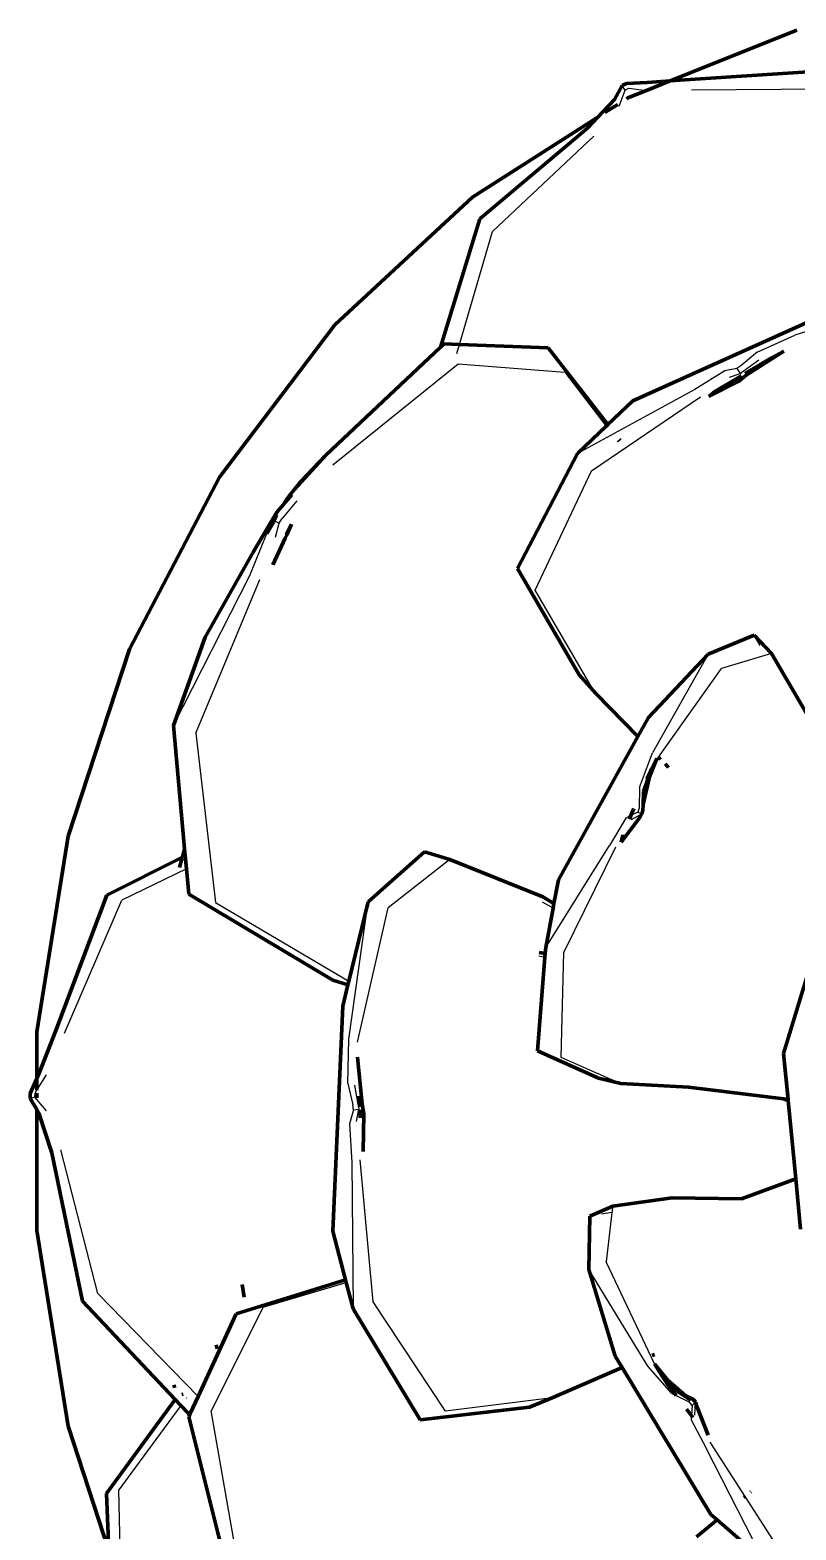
# Model space of a CAD drawing. Header units: millimetres. Extents: x 4307 to 31003, y 2809 to 20009.
# Drawn here: x 12469.1 to 12527.3, y 13263.7 to 13377.8 of the extents above; entities that cross this region are included whole.
import ezdxf

# ---------------------------------------------------------------- set-up
doc = ezdxf.new("R2010")
doc.units = ezdxf.units.MM
doc.layers.add('ProfileEdges', color=7, linetype='Continuous')

msp = doc.modelspace()

# ---------------------------------------------------------------- linework, layer by layer
for p, q in [((12514.34, 13373.22), (12514.11, 13373.56)), ((12514.34, 13373.22), (12514.61, 13373.35)), ((12514.61, 13373.35), (12515.96, 13373.19)), ((12519.39, 13373.24), (12529.59, 13373.32)), ((12513.89, 13371.99), (12514.34, 13373.22)), ((12515.96, 13373.19), (12516.15, 13373.17)), ((12504.25, 13362.46), (12511.95, 13369.72)), ((12501.74, 13353.87), (12504.25, 13362.46)), ((12536.6, 13357.5), (12527.25, 13354.59)), ((12524.38, 13353.3), (12527.25, 13354.59)), ((12501.54, 13353.18), (12501.74, 13353.87)), ((12524.38, 13353.3), (12523.14, 13352.26)), ((12492.11, 13344.73), (12501.63, 13352.39)), ((12501.63, 13352.39), (12509.75, 13351.76)), ((12509.75, 13351.76), (12512.89, 13347.66)), ((12521.92, 13351.88), (12519.63, 13350.44)), ((12522.83, 13352.05), (12521.92, 13351.88)), ((12522.28, 13351.4), (12523.07, 13351.67)), ((12523.14, 13352.26), (12522.83, 13352.05)), ((12522.83, 13352.05), (12523.07, 13351.67)), ((12523.07, 13351.67), (12523.32, 13351.85)), ((12523.32, 13351.85), (12524.49, 13352.71)), ((12519.63, 13350.44), (12510.71, 13345.58)), ((12511.77, 13344.26), (12520.07, 13349.89)), ((12513.73, 13346.56), (12513.79, 13346.48)), ((12507.5, 13335.2), (12511.77, 13344.26)), ((12488.36, 13341.71), (12487.83, 13340.92)), ((12489.37, 13341.99), (12488.23, 13340.62)), ((12487.61, 13340.52), (12487.66, 13340.49)), ((12487.66, 13340.49), (12488.04, 13340.29)), ((12487.74, 13339.23), (12488.04, 13340.29)), ((12488.04, 13340.29), (12488.23, 13340.62)), ((12485.79, 13336.31), (12487.1, 13339.5)), ((12480, 13324.9), (12485.79, 13336.31)), ((12481.7, 13324.32), (12486.57, 13336.01)), ((12511.89, 13327.67), (12507.5, 13335.2)), ((12524.6, 13331), (12524.14, 13331.77)), ((12520.64, 13330.32), (12516.41, 13322.84)), ((12525.47, 13330.37), (12521.65, 13329.23)), ((12516.86, 13322.5), (12521.65, 13329.23)), ((12511.89, 13327.67), (12511.93, 13327.64)), ((12512.1, 13327.35), (12511.93, 13327.64)), ((12481.7, 13324.32), (12483.2, 13311.45)), ((12515.42, 13320.2), (12516.41, 13322.84)), ((12516.75, 13322.4), (12516.86, 13322.5)), ((12515.42, 13320.2), (12515.4, 13318.63)), ((12515.4, 13318.63), (12515.29, 13318.31)), ((12514.39, 13317.87), (12513.14, 13315.79)), ((12514.77, 13318.06), (12514.39, 13317.87)), ((12515.29, 13318.31), (12514.77, 13318.06)), ((12514.81, 13317.75), (12515.61, 13318.18)), ((12515.29, 13318.31), (12515.61, 13318.18)), ((12508.3, 13308.03), (12513.14, 13315.79)), ((12509.67, 13307.66), (12513.63, 13315.67)), ((12480.98, 13314.01), (12476.08, 13311.63)), ((12501.01, 13314.73), (12496.33, 13311.04)), ((12471.72, 13301.52), (12476.08, 13311.63)), ((12483.2, 13311.45), (12493.33, 13305.46)), ((12493.34, 13301.05), (12494.79, 13311.49)), ((12493.98, 13300.83), (12496.33, 13311.04)), ((12508.86, 13311.03), (12508.05, 13311.48)), ((12507.78, 13307.39), (12508.24, 13307.29)), ((12508.24, 13307.29), (12508.32, 13307.27)), ((12509.48, 13299.67), (12509.67, 13307.66)), ((12493.24, 13297.69), (12493.34, 13301.05)), ((12513.15, 13298.05), (12509.48, 13299.67)), ((12469.61, 13297.18), (12470.34, 13298.34)), ((12513.15, 13298.05), (12512.32, 13298.1)), ((12514.02, 13297.69), (12513.15, 13298.05)), ((12469.46, 13296.65), (12469.47, 13296.96)), ((12469.47, 13296.96), (12469.61, 13297.18)), ((12493.24, 13297.69), (12493.63, 13296.07)), ((12494.04, 13296.08), (12493.78, 13297.55)), ((12469.46, 13296.65), (12469.09, 13296.56)), ((12470.34, 13295.6), (12469.46, 13296.65)), ((12493.67, 13295.68), (12493.63, 13296.07)), ((12493.67, 13295.68), (12494.08, 13295.75)), ((12493.91, 13294.79), (12494.08, 13295.75)), ((12494.04, 13296.08), (12494.08, 13295.75)), ((12493.67, 13295.68), (12493.38, 13294.63)), ((12493.38, 13294.63), (12493.55, 13291.68)), ((12474.24, 13281.73), (12471.44, 13292.64)), ((12493.55, 13291.68), (12493.66, 13280.56)), ((12495.19, 13281.09), (12494.18, 13291.89)), ((12513.33, 13287.88), (12512.54, 13287.75)), ((12513.33, 13287.88), (12512.9, 13284.12)), ((12513.39, 13288.36), (12513.33, 13287.88)), ((12516.07, 13276.21), (12511.58, 13283.56)), ((12516.56, 13276.37), (12512.9, 13284.12)), ((12486.81, 13280.68), (12493.13, 13282.57)), ((12481.87, 13273.9), (12474.24, 13281.73)), ((12500.67, 13272.79), (12495.19, 13281.09)), ((12486.81, 13280.68), (12482.86, 13272.8)), ((12516.54, 13277.14), (12516.36, 13277.07)), ((12517.88, 13274.12), (12516.07, 13276.21)), ((12517.88, 13274.12), (12518.21, 13273.96)), ((12480.56, 13273.21), (12475.85, 13266.8)), ((12480.98, 13273.79), (12480.95, 13273.75)), ((12508.79, 13273.78), (12500.67, 13272.79)), ((12518.21, 13273.96), (12519.22, 13273.46)), ((12519.43, 13273.22), (12519.22, 13273.46)), ((12519.43, 13273.22), (12519.38, 13272.44)), ((12519.68, 13273.49), (12519.43, 13273.22)), ((12519.63, 13272.48), (12519.68, 13273.49)), ((12485.11, 13260.01), (12482.86, 13272.8)), ((12519.38, 13272.44), (12519.36, 13272.11)), ((12519.36, 13272.11), (12520.49, 13269.97)), ((12524.68, 13261.79), (12520.49, 13269.97)), ((12523.46, 13266.28), (12520.79, 13270.41)), ((12476.07, 13255.52), (12475.85, 13266.8)), ((12525.57, 13263.01), (12523.46, 13266.28))]:
    msp.add_line(p, q)
at = {"layer": 'ProfileEdges', "lineweight": 211}
for p, q in [((12517.75, 13373.91), (12527.39, 13377.78)), ((12529.45, 13374.68), (12519.28, 13374.02)), ((12514.11, 13373.56), (12513.52, 13372.5)), ((12514.11, 13373.56), (12514.44, 13373.72)), ((12516.02, 13373.78), (12514.44, 13373.72)), ((12515.96, 13373.19), (12517.75, 13373.91)), ((12516.02, 13373.78), (12517.75, 13373.91)), ((12517.75, 13373.91), (12519.28, 13374.02)), ((12513.52, 13372.5), (12512.27, 13371.16)), ((12513.79, 13372.13), (12512.79, 13371.5)), ((12514.55, 13372.62), (12514.45, 13372.56)), ((12514.55, 13372.62), (12515.96, 13373.19)), ((12512.27, 13371.16), (12502.73, 13365.06)), ((12512.27, 13371.16), (12511.48, 13370.33)), ((12511.48, 13370.33), (12503.29, 13363.43)), ((12492.26, 13355.36), (12502.73, 13365.06)), ((12503.29, 13363.43), (12500.29, 13353.67)), ((12483.49, 13343.78), (12492.26, 13355.36)), ((12529.33, 13356.07), (12514.92, 13349.6)), ((12500.55, 13353.91), (12500.29, 13353.67)), ((12501.74, 13353.87), (12500.55, 13353.91)), ((12500.29, 13353.67), (12491.59, 13345.45)), ((12508.48, 13353.61), (12501.74, 13353.87)), ((12513.02, 13347.78), (12508.48, 13353.61)), ((12523.45, 13351.67), (12525.47, 13352.87)), ((12523.54, 13351.54), (12526.4, 13353.37)), ((12525.47, 13352.87), (12526.4, 13353.37)), ((12523, 13351.09), (12520.69, 13349.93)), ((12521.16, 13350.3), (12523.17, 13351.5)), ((12523.54, 13351.54), (12523, 13351.09)), ((12514.92, 13349.6), (12513.02, 13347.78)), ((12520.69, 13349.93), (12521.16, 13350.3)), ((12512.89, 13347.66), (12510.71, 13345.58)), ((12513.02, 13347.78), (12512.89, 13347.66)), ((12513.95, 13346.58), (12513.89, 13346.66)), ((12491.59, 13345.45), (12489.16, 13342.81)), ((12489.63, 13343.41), (12491.59, 13345.45)), ((12510.71, 13345.58), (12506.15, 13336.83)), ((12476.65, 13330.7), (12483.49, 13343.78)), ((12488.67, 13342.18), (12488.91, 13342.53)), ((12488.67, 13342.18), (12488.93, 13342.51)), ((12489.16, 13342.81), (12488.91, 13342.53)), ((12489.16, 13342.81), (12489.63, 13343.41)), ((12487.85, 13341.12), (12488.36, 13341.71)), ((12488.36, 13341.71), (12488.99, 13342.44)), ((12488.67, 13342.18), (12488.36, 13341.71)), ((12486.06, 13338.09), (12487.85, 13341.12)), ((12487.61, 13340.52), (12487.1, 13339.5)), ((12487.6, 13340.36), (12487.1, 13339.5)), ((12487.6, 13340.36), (12487.66, 13340.49)), ((12487.61, 13340.52), (12487.83, 13340.92)), ((12487.66, 13340.49), (12487.83, 13340.92)), ((12488.96, 13340.21), (12488.6, 13339.43)), ((12488.96, 13340.21), (12488.62, 13339.39)), ((12488.48, 13339.15), (12487.54, 13337.11)), ((12488.48, 13339.15), (12488.62, 13339.39)), ((12486.06, 13338.09), (12482.41, 13331.63)), ((12510.83, 13328.77), (12506.15, 13336.83)), ((12482.41, 13331.63), (12480, 13324.9)), ((12524.14, 13331.77), (12520.64, 13330.32)), ((12524.14, 13331.77), (12525.47, 13330.37)), ((12476.65, 13330.7), (12471.99, 13316.5)), ((12520.64, 13330.32), (12516.1, 13325.51)), ((12525.47, 13330.37), (12528.1, 13325.87)), ((12512.1, 13327.35), (12510.83, 13328.77)), ((12515.31, 13324.08), (12512.1, 13327.35)), ((12516.1, 13325.51), (12515.31, 13324.08)), ((12480.84, 13315.52), (12480, 13324.9)), ((12515.31, 13324.08), (12509.26, 13313.17)), ((12516.19, 13321.01), (12516.75, 13322.4)), ((12516.31, 13321.56), (12516.75, 13322.4)), ((12517.03, 13322.33), (12516.86, 13322.5)), ((12517.64, 13321.71), (12517.37, 13321.98)), ((12515.7, 13318.89), (12516.19, 13321.01)), ((12516.31, 13321.56), (12515.73, 13319.86)), ((12515.73, 13319.86), (12516.19, 13321.01)), ((12515.95, 13320.85), (12516.31, 13321.56)), ((12516.19, 13321.01), (12516.31, 13321.56)), ((12515.7, 13318.89), (12515.73, 13319.86)), ((12514.77, 13318.06), (12515, 13318.6)), ((12515.69, 13318.44), (12515.7, 13318.89)), ((12515.46, 13317.91), (12514.03, 13316.04)), ((12514.66, 13317.79), (12514.77, 13318.06)), ((12515.61, 13318.18), (12515.46, 13317.91)), ((12515.61, 13318.18), (12515.69, 13318.44)), ((12471.99, 13316.5), (12469.61, 13301.62)), ((12514.03, 13316.04), (12514.15, 13316.57)), ((12514.15, 13316.57), (12514.16, 13316.6)), ((12480.67, 13314.89), (12480.84, 13315.52)), ((12480.89, 13315), (12480.84, 13315.52)), ((12499.09, 13315.29), (12494.79, 13311.49)), ((12499.09, 13315.29), (12501.01, 13314.73)), ((12480.67, 13314.89), (12474.93, 13312.01)), ((12480.46, 13314.1), (12480.63, 13314.76)), ((12480.89, 13315), (12480.67, 13314.89)), ((12480.98, 13314.01), (12480.89, 13315)), ((12481.15, 13312.09), (12480.98, 13314.01)), ((12501.01, 13314.73), (12508.08, 13311.88)), ((12509.26, 13313.17), (12508.92, 13311.38)), ((12474.93, 13312.01), (12471.04, 13301.73)), ((12492.12, 13305.54), (12481.15, 13312.09)), ((12508.08, 13311.88), (12508.92, 13311.38)), ((12494.79, 13311.49), (12493.33, 13305.46)), ((12508.86, 13311.03), (12508.3, 13308.03)), ((12508.92, 13311.38), (12508.86, 13311.03)), ((12507.68, 13300.16), (12508.24, 13307.29)), ((12508.26, 13307.56), (12507.8, 13307.66)), ((12508.24, 13307.29), (12508.26, 13307.56)), ((12508.26, 13307.56), (12508.3, 13308.03)), ((12508.32, 13307.55), (12508.26, 13307.56)), ((12493.26, 13305.19), (12492.12, 13305.54)), ((12493.26, 13305.19), (12492.87, 13303.58)), ((12493.33, 13305.46), (12493.26, 13305.19)), ((12528.21, 13305.95), (12526.38, 13299.98)), ((12492.87, 13303.58), (12492.12, 13286.45)), ((12469.61, 13298.08), (12469.61, 13301.62)), ((12469.78, 13298.47), (12471.04, 13301.73)), ((12494.33, 13296.12), (12493.99, 13299.68)), ((12512.32, 13298.1), (12507.68, 13300.16)), ((12526.38, 13299.98), (12526.72, 13296.48)), ((12469.61, 13298.08), (12469.1, 13296.94)), ((12469.78, 13298.47), (12469.61, 13298.08)), ((12469.61, 13297.18), (12469.61, 13298.08)), ((12514.02, 13297.69), (12512.32, 13298.1)), ((12469.09, 13296.56), (12469.1, 13296.94)), ((12469.61, 13296.6), (12469.61, 13296.96)), ((12519.15, 13297.4), (12514.02, 13297.69)), ((12526.38, 13296.52), (12519.15, 13297.4)), ((12469.09, 13296.56), (12469.61, 13295.7)), ((12494.14, 13295.91), (12494.1, 13296.73)), ((12494.33, 13296.12), (12494.48, 13295.38)), ((12526.73, 13296.4), (12526.38, 13296.52)), ((12526.72, 13296.48), (12526.38, 13296.52)), ((12526.72, 13296.48), (12526.73, 13296.4)), ((12526.73, 13296.4), (12527.31, 13290.44)), ((12469.61, 13286.51), (12469.61, 13295.7)), ((12469.61, 13295.7), (12469.77, 13295.43)), ((12469.77, 13295.43), (12470.74, 13292.42)), ((12494.19, 13295.08), (12494.16, 13295.68)), ((12494.48, 13295.38), (12494.41, 13292.52)), ((12470.74, 13292.42), (12473.07, 13281.14)), ((12523.17, 13288.92), (12527.31, 13290.44)), ((12527.31, 13290.44), (12527.68, 13286.61)), ((12513.39, 13288.36), (12517.91, 13289)), ((12517.91, 13289), (12523.17, 13288.92)), ((12511.65, 13287.61), (12513.39, 13288.36)), ((12511.65, 13287.61), (12511.58, 13283.56)), ((12469.61, 13286.51), (12471.98, 13271.63)), ((12492.12, 13286.45), (12493.08, 13282.77)), ((12511.58, 13283.56), (12513.58, 13276.97)), ((12493.08, 13282.77), (12484.76, 13280.18)), ((12485.21, 13282.4), (12485.36, 13281.45)), ((12493.08, 13282.77), (12493.13, 13282.57)), ((12493.13, 13282.57), (12493.66, 13280.56)), ((12480.13, 13273.66), (12473.07, 13281.14)), ((12484.76, 13280.18), (12481.87, 13273.9)), ((12493.66, 13280.56), (12498.74, 13272.11)), ((12483.24, 13277.83), (12483.31, 13277.52)), ((12513.58, 13276.97), (12514.12, 13276.09)), ((12516.38, 13277.02), (12516.56, 13277.09)), ((12517.07, 13275.57), (12516.56, 13276.37)), ((12517.59, 13275.13), (12516.56, 13276.37)), ((12512.59, 13275.43), (12508.79, 13273.78)), ((12512.59, 13275.43), (12514.12, 13276.09)), ((12514.12, 13276.09), (12520.85, 13264.92)), ((12517.07, 13275.57), (12518.28, 13274.29)), ((12517.58, 13274.78), (12517.07, 13275.57)), ((12517.59, 13275.13), (12517.07, 13275.57)), ((12480.08, 13274.56), (12480.05, 13274.77)), ((12480.72, 13274.07), (12480.63, 13274.04)), ((12518.21, 13273.96), (12517.58, 13274.78)), ((12518.28, 13274.29), (12517.59, 13275.13)), ((12518.96, 13273.95), (12517.59, 13275.13)), ((12519.34, 13273.62), (12518.28, 13274.29)), ((12518.96, 13273.95), (12518.28, 13274.29)), ((12480.13, 13273.66), (12474.9, 13266.52)), ((12480.56, 13273.21), (12480.13, 13273.66)), ((12481.15, 13272.58), (12480.56, 13273.21)), ((12481.87, 13273.9), (12481.27, 13272.59)), ((12507.06, 13273.07), (12498.74, 13272.11)), ((12508.79, 13273.78), (12507.06, 13273.07)), ((12519.49, 13273.68), (12518.96, 13273.95)), ((12519.34, 13273.62), (12518.96, 13273.95)), ((12519.38, 13272.44), (12519, 13272.94)), ((12519.49, 13273.68), (12519.68, 13273.49)), ((12519.68, 13273.49), (12519.77, 13273.2)), ((12520.65, 13270.96), (12519.77, 13273.2)), ((12481.27, 13272.59), (12481.15, 13272.58)), ((12481.27, 13272.59), (12481.16, 13272.35)), ((12481.16, 13272.35), (12484.31, 13259.79)), ((12519.49, 13272.3), (12519.38, 13272.44)), ((12471.98, 13271.63), (12475.09, 13262.17)), ((12474.9, 13266.52), (12475.09, 13262.17)), ((12523.37, 13266.21), (12523.46, 13266.28)), ((12523.86, 13266.62), (12523.9, 13266.65)), ((12519.77, 13263.22), (12521.34, 13264.52)), ((12521.34, 13264.52), (12520.85, 13264.92)), ((12524.06, 13262.14), (12521.34, 13264.52))]:
    msp.add_line(p, q, dxfattribs=at)

doc.saveas('drawing.dxf')
